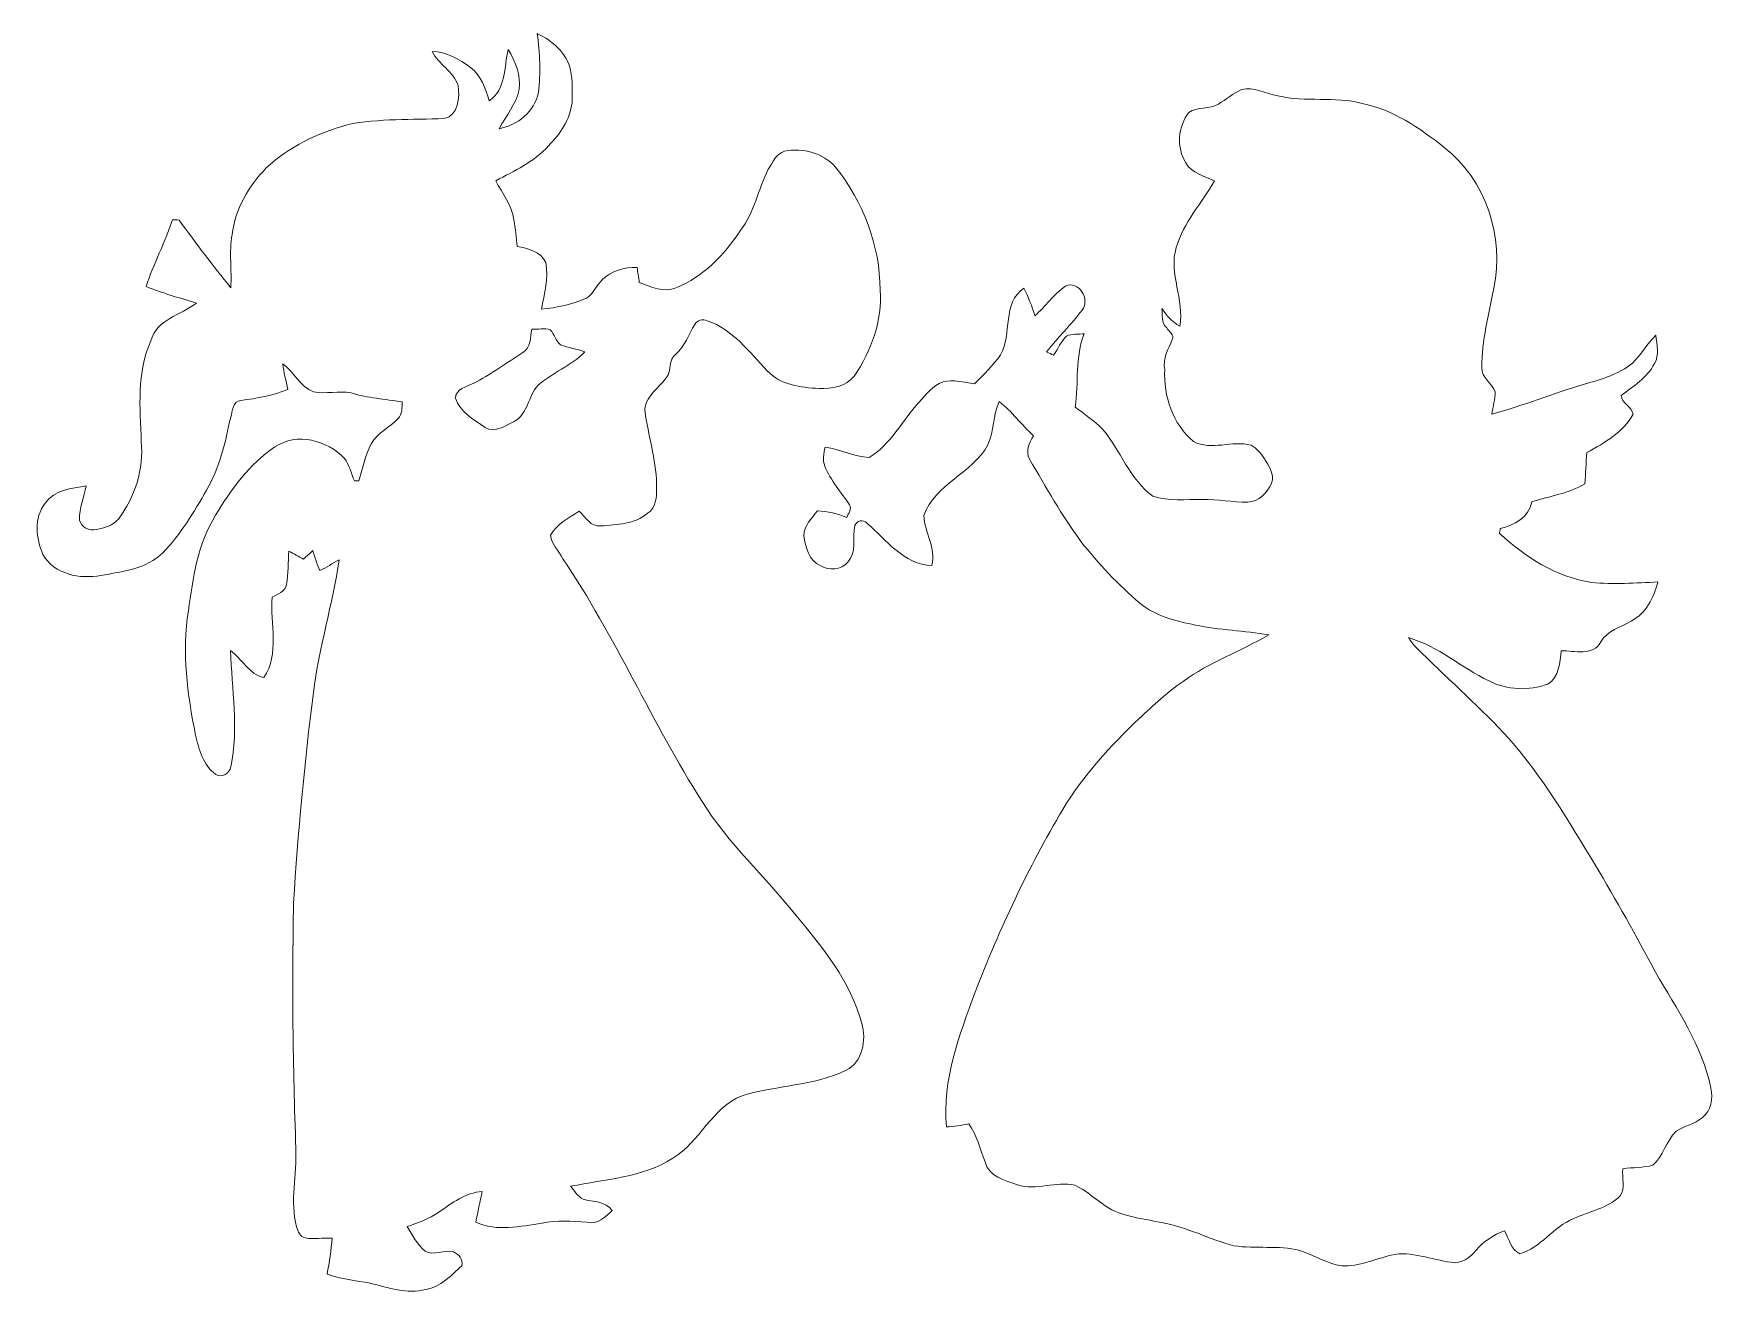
# Model space of a CAD drawing. Header units: centimetres. Extents: x -16.5 to 16.4, y -12.4 to 12.3.
import ezdxf

# ---------------------------------------------------------------- set-up
doc = ezdxf.new("R2010")
doc.units = ezdxf.units.CM
doc.header["$MEASUREMENT"] = 0
doc.layers.add('Layer 1', color=7, linetype='Continuous')

msp = doc.modelspace()

# ---------------------------------------------------------------- linework, layer by layer
at = {"layer": 'Layer 1', "color": 9, "lineweight": 9}
for points, knots in [([(-6.60425, 12.31411), (-6.3058, 12.17194), (-6.02746, 11.931), (-5.9509, 11.59692), (-5.9509, 11.59692), (-5.91104, 11.38737), (-5.91668, 11.17076), (-5.92127, 10.95839), (-5.92127, 10.95839), (-5.96501, 10.63276), (-6.15375, 10.34385), (-6.38482, 10.11772), (-6.38482, 10.11772), (-6.66387, 9.80233), (-7.05228, 9.62312), (-7.41811, 9.43051), (-7.41811, 9.43051), (-7.28828, 9.18179), (-7.10025, 8.95178), (-7.06074, 8.66532), (-7.06074, 8.66532), (-7.03217, 8.49387), (-7.011, 8.32137), (-6.99795, 8.14746), (-6.99795, 8.14746), (-6.79087, 8.10512), (-6.53263, 8.04691), (-6.43738, 7.83207), (-6.43738, 7.83207), (-6.37318, 7.5241), (-6.46808, 7.21859), (-6.52276, 6.91767), (-6.52276, 6.91767), (-6.21584, 6.94554), (-5.90998, 7.01327), (-5.62846, 7.14098), (-5.62846, 7.14098), (-5.50288, 7.22776), (-5.44396, 7.37911), (-5.33742, 7.48494), (-5.33742, 7.48494), (-5.15927, 7.66838), (-4.89998, 7.74811), (-4.64915, 7.73541), (-4.64915, 7.73541), (-4.63469, 7.63769), (-4.62058, 7.53962), (-4.60576, 7.44119), (-4.60576, 7.44119), (-4.37434, 7.36182), (-4.1281, 7.22671), (-3.88186, 7.33712), (-3.88186, 7.33712), (-3.35128, 7.5495), (-2.94383, 7.98165), (-2.63232, 8.44873), (-2.63232, 8.44873), (-2.34904, 8.8008), (-2.2806, 9.26329), (-2.08128, 9.65805), (-2.08128, 9.65805), (-1.99344, 9.78469), (-1.92465, 9.96567), (-1.75955, 10.00977), (-1.75955, 10.00977), (-1.4036, 10.08597), (-1.00496, 9.97555), (-0.76084, 9.69932), (-0.76084, 9.69932), (-0.21897, 9.01952), (0.10806, 8.16368), (0.11053, 7.29056), (0.11053, 7.29056), (0.16062, 6.68943), (-0.06551, 6.09993), (-0.39465, 5.60781), (-0.39465, 5.60781), (-0.56152, 5.40072), (-0.83668, 5.35663), (-1.08645, 5.36333), (-1.08645, 5.36333), (-1.44487, 5.3845), (-1.84386, 5.42859), (-2.10139, 5.71153), (-2.10139, 5.71153), (-2.45346, 6.07736), (-2.77626, 6.51939), (-3.27649, 6.69189), (-3.27649, 6.69189), (-3.36222, 6.72223), (-3.4737, 6.70565), (-3.52097, 6.61993), (-3.52097, 6.61993), (-3.64444, 6.42519), (-3.709, 6.18919), (-3.89209, 6.03573), (-3.89209, 6.03573), (-4.04414, 5.92778), (-3.96229, 5.71329), (-4.07448, 5.58135), (-4.07448, 5.58135), (-4.23111, 5.35169), (-4.56625, 5.16472), (-4.48335, 4.83628), (-4.48335, 4.83628), (-4.40891, 4.36109), (-4.26004, 3.89542), (-4.26604, 3.4093), (-4.26604, 3.4093), (-4.26568, 3.23926), (-4.27697, 3.01948), (-4.44454, 2.92141), (-4.44454, 2.92141), (-4.69572, 2.70304), (-5.04532, 2.69773), (-5.35929, 2.67234), (-5.35929, 2.67234), (-5.55544, 2.64448), (-5.65563, 2.8512), (-5.7851, 2.95986), (-5.7851, 2.95986), (-5.99253, 2.83004), (-6.22113, 2.70939), (-6.34566, 2.4889), (-6.34566, 2.4889), (-6.32732, 2.31216), (-6.18127, 2.18198), (-6.10401, 2.02958), (-6.10401, 2.02958), (-5.07672, 0.51369), (-4.35811, -1.18212), (-3.37668, -2.72552), (-3.37668, -2.72552), (-2.86939, -3.54855), (-2.13914, -4.19484), (-1.5433, -4.94872), (-1.5433, -4.94872), (-1.00884, -5.58408), (-0.46874, -6.25788), (-0.24649, -7.0728), (-0.24649, -7.0728), (-0.15759, -7.39559), (-0.22744, -7.8295), (-0.55587, -7.98826), (-0.55587, -7.98826), (-1.19511, -8.29694), (-1.925, -8.2807), (-2.59422, -8.48955), (-2.59422, -8.48955), (-3.18724, -8.71851), (-3.41514, -9.39302), (-3.94748, -9.7098), (-3.94748, -9.7098), (-4.54579, -10.09752), (-5.27428, -10.11868), (-5.9509, -10.26156), (-5.9509, -10.26156), (-5.87506, -10.34869), (-5.8112, -10.457), (-5.70819, -10.5145), (-5.70819, -10.5145), (-5.50993, -10.56671), (-5.27004, -10.54731), (-5.13846, -10.73428), (-5.13846, -10.73428), (-5.26757, -10.86939), (-5.42809, -11.02003), (-5.63623, -10.96217), (-5.63623, -10.96217), (-5.92762, -10.93995), (-6.22254, -10.92266), (-6.51041, -10.9844), (-6.51041, -10.9844), (-6.93586, -11.04225), (-7.40082, -11.1562), (-7.80828, -10.96253), (-7.80828, -10.96253), (-7.76947, -10.76074), (-7.72326, -10.56212), (-7.68128, -10.36175), (-7.68128, -10.36175), (-8.00936, -10.38432), (-8.27465, -10.59035), (-8.535, -10.7692), (-8.535, -10.7692), (-8.72162, -10.89726), (-8.93752, -10.97452), (-9.14989, -11.04966), (-9.14989, -11.04966), (-9.04512, -11.21758), (-8.95375, -11.40456), (-8.79958, -11.53438), (-8.79958, -11.53438), (-8.62849, -11.62892), (-8.42881, -11.49169), (-8.24819, -11.54708), (-8.24819, -11.54708), (-8.14306, -11.58518), (-8.04958, -11.69948), (-8.08062, -11.81625), (-8.08062, -11.81625), (-8.28629, -12.00781), (-8.49549, -12.23358), (-8.789, -12.27945), (-8.789, -12.27945), (-9.15659, -12.37822), (-9.52137, -12.24276), (-9.87732, -12.16091), (-9.87732, -12.16091), (-10.15848, -12.10517), (-10.44953, -12.08542), (-10.71905, -11.98135), (-10.71905, -11.98135), (-10.67636, -11.7471), (-10.6372, -11.5118), (-10.6245, -11.27438), (-10.6245, -11.27438), (-10.79772, -11.26803), (-10.97552, -11.30331), (-11.14732, -11.27121), (-11.14732, -11.27121), (-11.25068, -11.25322), (-11.29266, -11.1435), (-11.32018, -11.05566), (-11.32018, -11.05566), (-11.44894, -10.55154), (-11.31665, -10.03225), (-11.33112, -9.52214), (-11.33112, -9.52214), (-11.39144, -7.92052), (-11.40838, -6.3175), (-11.37733, -4.71518), (-11.37733, -4.71518), (-11.29478, -3.33829), (-11.16249, -1.96352), (-10.98822, -0.59509), (-10.98822, -0.59509), (-10.88309, 0.28509), (-10.60863, 1.13423), (-10.48727, 2.01089), (-10.48727, 2.01089), (-10.61004, 1.9368), (-10.73139, 1.8606), (-10.86016, 1.79781), (-10.86016, 1.79781), (-10.91625, 1.9241), (-10.9607, 2.05604), (-10.99951, 2.18833), (-10.99951, 2.18833), (-11.06089, 2.13436), (-11.12086, 2.07862), (-11.18119, 2.02323), (-11.18119, 2.02323), (-11.27714, 2.07403), (-11.37133, 2.12766), (-11.46764, 2.17669), (-11.46764, 2.17669), (-11.48846, 1.96079), (-11.4754, 1.7396), (-11.51633, 1.52511), (-11.51633, 1.52511), (-11.5382, 1.38576), (-11.69448, 1.33426), (-11.79961, 1.27781), (-11.79961, 1.27781), (-11.83347, 0.75994), (-11.64826, 0.16585), (-11.95871, -0.29805), (-11.95871, -0.29805), (-12.25504, -0.22644), (-12.38522, 0.0646), (-12.61311, 0.23252), (-12.61311, 0.23252), (-12.58736, -0.52595), (-12.44766, -1.29324), (-12.60606, -2.04677), (-12.60606, -2.04677), (-12.63393, -2.16812), (-12.78103, -2.27925), (-12.89745, -2.19353), (-12.89745, -2.19353), (-13.14898, -2.02173), (-13.23329, -1.70493), (-13.29503, -1.42553), (-13.29503, -1.42553), (-13.45943, -0.62648), (-13.56596, 0.19901), (-13.43791, 1.01111), (-13.43791, 1.01111), (-13.34795, 1.65141), (-13.25411, 2.32168), (-12.90556, 2.88048), (-12.90556, 2.88048), (-12.60394, 3.38989), (-12.24058, 3.88696), (-11.74175, 4.22033), (-11.74175, 4.22033), (-11.31524, 4.51138), (-10.71799, 4.3491), (-10.38144, 3.99561), (-10.38144, 3.99561), (-10.28548, 3.86403), (-10.24738, 3.7021), (-10.18565, 3.55358), (-10.18565, 3.55358), (-10.16307, 3.55394), (-10.11827, 3.55429), (-10.09604, 3.55429), (-10.09604, 3.55429), (-10.03713, 3.80194), (-9.96657, 4.04853), (-9.85827, 4.2796), (-9.85827, 4.2796), (-9.73938, 4.50043), (-9.49491, 4.59744), (-9.33087, 4.7749), (-9.33087, 4.7749), (-9.24408, 4.86098), (-9.25396, 4.98973), (-9.25326, 5.10157), (-9.25326, 5.10157), (-9.58451, 5.15731), (-9.92459, 5.17424), (-10.24597, 5.2769), (-10.24597, 5.2769), (-10.49045, 5.32663), (-10.7448, 5.25043), (-10.98963, 5.29524), (-10.98963, 5.29524), (-11.24998, 5.40708), (-11.36992, 5.68048), (-11.58512, 5.8477), (-11.58512, 5.8477), (-11.57559, 5.67695), (-11.52091, 5.51362), (-11.48704, 5.34711), (-11.48704, 5.34711), (-11.78197, 5.22681), (-12.097, 5.17001), (-12.41168, 5.12944), (-12.41168, 5.12944), (-12.57536, 5.1238), (-12.56831, 4.90966), (-12.60923, 4.80171), (-12.60923, 4.80171), (-12.7133, 4.3117), (-12.82513, 3.81076), (-13.0816, 3.37402), (-13.0816, 3.37402), (-13.32925, 2.94187), (-13.58678, 2.50619), (-13.93709, 2.14776), (-13.93709, 2.14776), (-14.26023, 1.83062), (-14.72801, 1.77629), (-15.1517, 1.70221), (-15.1517, 1.70221), (-15.56092, 1.62741), (-16.06892, 1.71773), (-16.28518, 2.11319), (-16.28518, 2.11319), (-16.42276, 2.42434), (-16.46897, 2.83251), (-16.24283, 3.11508), (-16.24283, 3.11508), (-16.06575, 3.3779), (-15.72249, 3.4093), (-15.4371, 3.45869), (-15.4371, 3.45869), (-15.48437, 3.23538), (-15.57398, 3.01877), (-15.57045, 2.78734), (-15.57045, 2.78734), (-15.54223, 2.64271), (-15.37219, 2.57251), (-15.23707, 2.59932), (-15.23707, 2.59932), (-15.0822, 2.63142), (-14.91075, 2.67728), (-14.80809, 2.80746), (-14.80809, 2.80746), (-14.47895, 3.23644), (-14.31456, 3.78712), (-14.35901, 4.32687), (-14.35901, 4.32687), (-14.38723, 4.98727), (-14.45108, 5.67554), (-14.17204, 6.29714), (-14.17204, 6.29714), (-14.0595, 6.71624), (-13.58607, 6.80267), (-13.27669, 7.03409), (-13.27669, 7.03409), (-13.6083, 7.13745), (-13.94414, 7.23059), (-14.26623, 7.36217), (-14.26623, 7.36217), (-14.11841, 7.80597), (-13.89511, 8.22083), (-13.75117, 8.66639), (-13.75117, 8.66639), (-13.70637, 8.66532), (-13.66121, 8.66462), (-13.61641, 8.66321), (-13.61641, 8.66321), (-13.29574, 8.20884), (-12.95284, 7.77034), (-12.60676, 7.33501), (-12.60676, 7.33501), (-12.58595, 7.68285), (-12.64063, 8.03421), (-12.58136, 8.37958), (-12.58136, 8.37958), (-12.51963, 8.87594), (-12.25857, 9.33032), (-11.91144, 9.68239), (-11.91144, 9.68239), (-11.47082, 10.10113), (-10.90461, 10.36149), (-10.32676, 10.53047), (-10.32676, 10.53047), (-9.70093, 10.655), (-9.05958, 10.62396), (-8.42564, 10.64899), (-8.42564, 10.64899), (-8.148, 10.70651), (-8.12084, 11.07198), (-8.15471, 11.30058), (-8.15471, 11.30058), (-8.24925, 11.57328), (-8.53571, 11.71263), (-8.66588, 11.96486), (-8.66588, 11.96486), (-8.38472, 11.96275), (-8.12789, 11.81423), (-7.90917, 11.64948), (-7.90917, 11.64948), (-7.69609, 11.49496), (-7.62025, 11.23461), (-7.54652, 10.99614), (-7.54652, 10.99614), (-7.21596, 11.21733), (-7.25442, 11.65901), (-7.17469, 12.00437), (-7.17469, 12.00437), (-7.03217, 11.76978), (-6.92351, 11.49884), (-6.95879, 11.21874), (-6.95879, 11.21874), (-7.02194, 10.93369), (-7.20926, 10.6998), (-7.35108, 10.4518), (-7.35108, 10.4518), (-6.98913, 10.51742), (-6.65646, 10.78941), (-6.58202, 11.15912), (-6.58202, 11.15912), (-6.53369, 11.54294), (-6.55133, 11.9317), (-6.60425, 12.31411), (-6.60425, 12.31411), (-6.60425, 12.31411), (-6.60425, 12.31411), (-6.60425, 12.31411)], [0, 0, 0, 0, 0.00854701, 0.00854701, 0.00854701, 0.00854701, 0.01709402, 0.01709402, 0.01709402, 0.01709402, 0.02564103, 0.02564103, 0.02564103, 0.02564103, 0.03418803, 0.03418803, 0.03418803, 0.03418803, 0.04273504, 0.04273504, 0.04273504, 0.04273504, 0.05128205, 0.05128205, 0.05128205, 0.05128205, 0.05982906, 0.05982906, 0.05982906, 0.05982906, 0.06837607, 0.06837607, 0.06837607, 0.06837607, 0.07692308, 0.07692308, 0.07692308, 0.07692308, 0.08547009, 0.08547009, 0.08547009, 0.08547009, 0.09401709, 0.09401709, 0.09401709, 0.09401709, 0.1025641, 0.1025641, 0.1025641, 0.1025641, 0.11111111, 0.11111111, 0.11111111, 0.11111111, 0.11965812, 0.11965812, 0.11965812, 0.11965812, 0.12820513, 0.12820513, 0.12820513, 0.12820513, 0.13675214, 0.13675214, 0.13675214, 0.13675214, 0.14529915, 0.14529915, 0.14529915, 0.14529915, 0.15384615, 0.15384615, 0.15384615, 0.15384615, 0.16239316, 0.16239316, 0.16239316, 0.16239316, 0.17094017, 0.17094017, 0.17094017, 0.17094017, 0.17948718, 0.17948718, 0.17948718, 0.17948718, 0.18803419, 0.18803419, 0.18803419, 0.18803419, 0.1965812, 0.1965812, 0.1965812, 0.1965812, 0.20512821, 0.20512821, 0.20512821, 0.20512821, 0.21367521, 0.21367521, 0.21367521, 0.21367521, 0.22222222, 0.22222222, 0.22222222, 0.22222222, 0.23076923, 0.23076923, 0.23076923, 0.23076923, 0.23931624, 0.23931624, 0.23931624, 0.23931624, 0.24786325, 0.24786325, 0.24786325, 0.24786325, 0.25641026, 0.25641026, 0.25641026, 0.25641026, 0.26495726, 0.26495726, 0.26495726, 0.26495726, 0.27350427, 0.27350427, 0.27350427, 0.27350427, 0.28205128, 0.28205128, 0.28205128, 0.28205128, 0.29059829, 0.29059829, 0.29059829, 0.29059829, 0.2991453, 0.2991453, 0.2991453, 0.2991453, 0.30769231, 0.30769231, 0.30769231, 0.30769231, 0.31623932, 0.31623932, 0.31623932, 0.31623932, 0.32478632, 0.32478632, 0.32478632, 0.32478632, 0.33333333, 0.33333333, 0.33333333, 0.33333333, 0.34188034, 0.34188034, 0.34188034, 0.34188034, 0.35042735, 0.35042735, 0.35042735, 0.35042735, 0.35897436, 0.35897436, 0.35897436, 0.35897436, 0.36752137, 0.36752137, 0.36752137, 0.36752137, 0.37606838, 0.37606838, 0.37606838, 0.37606838, 0.38461538, 0.38461538, 0.38461538, 0.38461538, 0.39316239, 0.39316239, 0.39316239, 0.39316239, 0.4017094, 0.4017094, 0.4017094, 0.4017094, 0.41025641, 0.41025641, 0.41025641, 0.41025641, 0.41880342, 0.41880342, 0.41880342, 0.41880342, 0.42735043, 0.42735043, 0.42735043, 0.42735043, 0.43589744, 0.43589744, 0.43589744, 0.43589744, 0.44444444, 0.44444444, 0.44444444, 0.44444444, 0.45299145, 0.45299145, 0.45299145, 0.45299145, 0.46153846, 0.46153846, 0.46153846, 0.46153846, 0.47008547, 0.47008547, 0.47008547, 0.47008547, 0.47863248, 0.47863248, 0.47863248, 0.47863248, 0.48717949, 0.48717949, 0.48717949, 0.48717949, 0.4957265, 0.4957265, 0.4957265, 0.4957265, 0.5042735, 0.5042735, 0.5042735, 0.5042735, 0.51282051, 0.51282051, 0.51282051, 0.51282051, 0.52136752, 0.52136752, 0.52136752, 0.52136752, 0.52991453, 0.52991453, 0.52991453, 0.52991453, 0.53846154, 0.53846154, 0.53846154, 0.53846154, 0.54700855, 0.54700855, 0.54700855, 0.54700855, 0.55555556, 0.55555556, 0.55555556, 0.55555556, 0.56410256, 0.56410256, 0.56410256, 0.56410256, 0.57264957, 0.57264957, 0.57264957, 0.57264957, 0.58119658, 0.58119658, 0.58119658, 0.58119658, 0.58974359, 0.58974359, 0.58974359, 0.58974359, 0.5982906, 0.5982906, 0.5982906, 0.5982906, 0.60683761, 0.60683761, 0.60683761, 0.60683761, 0.61538462, 0.61538462, 0.61538462, 0.61538462, 0.62393162, 0.62393162, 0.62393162, 0.62393162, 0.63247863, 0.63247863, 0.63247863, 0.63247863, 0.64102564, 0.64102564, 0.64102564, 0.64102564, 0.64957265, 0.64957265, 0.64957265, 0.64957265, 0.65811966, 0.65811966, 0.65811966, 0.65811966, 0.66666667, 0.66666667, 0.66666667, 0.66666667, 0.67521368, 0.67521368, 0.67521368, 0.67521368, 0.68376068, 0.68376068, 0.68376068, 0.68376068, 0.69230769, 0.69230769, 0.69230769, 0.69230769, 0.7008547, 0.7008547, 0.7008547, 0.7008547, 0.70940171, 0.70940171, 0.70940171, 0.70940171, 0.71794872, 0.71794872, 0.71794872, 0.71794872, 0.72649573, 0.72649573, 0.72649573, 0.72649573, 0.73504274, 0.73504274, 0.73504274, 0.73504274, 0.74358974, 0.74358974, 0.74358974, 0.74358974, 0.75213675, 0.75213675, 0.75213675, 0.75213675, 0.76068376, 0.76068376, 0.76068376, 0.76068376, 0.76923077, 0.76923077, 0.76923077, 0.76923077, 0.77777778, 0.77777778, 0.77777778, 0.77777778, 0.78632479, 0.78632479, 0.78632479, 0.78632479, 0.79487179, 0.79487179, 0.79487179, 0.79487179, 0.8034188, 0.8034188, 0.8034188, 0.8034188, 0.81196581, 0.81196581, 0.81196581, 0.81196581, 0.82051282, 0.82051282, 0.82051282, 0.82051282, 0.82905983, 0.82905983, 0.82905983, 0.82905983, 0.83760684, 0.83760684, 0.83760684, 0.83760684, 0.84615385, 0.84615385, 0.84615385, 0.84615385, 0.85470085, 0.85470085, 0.85470085, 0.85470085, 0.86324786, 0.86324786, 0.86324786, 0.86324786, 0.87179487, 0.87179487, 0.87179487, 0.87179487, 0.88034188, 0.88034188, 0.88034188, 0.88034188, 0.88888889, 0.88888889, 0.88888889, 0.88888889, 0.8974359, 0.8974359, 0.8974359, 0.8974359, 0.90598291, 0.90598291, 0.90598291, 0.90598291, 0.91452991, 0.91452991, 0.91452991, 0.91452991, 0.92307692, 0.92307692, 0.92307692, 0.92307692, 0.93162393, 0.93162393, 0.93162393, 0.93162393, 0.94017094, 0.94017094, 0.94017094, 0.94017094, 0.94871795, 0.94871795, 0.94871795, 0.94871795, 0.95726496, 0.95726496, 0.95726496, 0.95726496, 0.96581197, 0.96581197, 0.96581197, 0.96581197, 0.97435897, 0.97435897, 0.97435897, 0.97435897, 0.98290598, 0.98290598, 0.98290598, 0.98290598, 1, 1, 1, 1]), ([(7.18548, 11.22156), (7.43137, 11.2706), (7.66385, 11.1443), (7.89987, 11.09703), (7.89987, 11.09703), (8.44032, 10.96192), (9.01181, 11.09456), (9.55192, 10.94604), (9.55192, 10.94604), (10.16046, 10.82398), (10.68223, 10.46168), (11.16024, 10.08385), (11.16024, 10.08385), (11.9741, 9.45238), (12.34028, 8.32878), (12.13144, 7.33077), (12.13144, 7.33077), (12.03195, 6.81501), (11.89649, 6.30102), (11.89331, 5.7722), (11.89331, 5.7722), (11.89261, 5.57571), (12.08699, 5.47023), (12.15507, 5.30266), (12.15507, 5.30266), (12.16248, 5.15377), (12.11239, 5.00667), (12.08875, 4.86027), (12.08875, 4.86027), (12.70541, 5.02431), (13.29525, 5.27232), (13.90803, 5.44905), (13.90803, 5.44905), (14.23505, 5.5436), (14.57513, 5.63779), (14.84536, 5.85687), (14.84536, 5.85687), (15.0161, 6.02514), (15.13181, 6.24104), (15.30573, 6.40756), (15.30573, 6.40756), (15.31702, 6.22376), (15.38017, 6.01703), (15.27504, 5.85017), (15.27504, 5.85017), (15.13252, 5.57288), (14.86405, 5.40708), (14.62381, 5.22751), (14.62381, 5.22751), (14.63193, 5.07757), (14.82666, 5.01019), (14.86053, 4.86379), (14.86053, 4.86379), (14.66615, 4.50114), (14.29432, 4.30183), (13.95001, 4.10709), (13.95001, 4.10709), (13.93837, 3.9046), (13.92708, 3.7021), (13.91438, 3.49926), (13.91438, 3.49926), (13.59829, 3.30029), (13.22152, 3.26148), (12.87721, 3.14189), (12.87721, 3.14189), (12.81583, 2.83286), (12.53078, 2.68963), (12.25456, 2.61977), (12.25456, 2.61977), (12.25103, 2.59578), (12.24397, 2.54817), (12.24045, 2.52418), (12.24045, 2.52418), (12.74562, 2.06416), (13.3524, 1.66693), (14.04102, 1.56603), (14.04102, 1.56603), (14.47388, 1.52053), (14.90992, 1.55545), (15.34348, 1.57484), (15.34348, 1.57484), (15.2641, 1.27288), (15.11029, 0.95219), (14.81749, 0.80862), (14.81749, 0.80862), (14.61182, 0.68338), (14.3497, 0.62517), (14.22623, 0.40045), (14.22623, 0.40045), (14.07172, 0.11328), (13.70694, 0.22935), (13.45224, 0.229), (13.45224, 0.229), (13.42084, -0.00595), (13.41414, -0.2843), (13.18907, -0.42541), (13.18907, -0.42541), (12.82006, -0.56229), (12.38791, -0.545), (12.03583, -0.36402), (12.03583, -0.36402), (11.49785, -0.10579), (11.0403, 0.31966), (10.45785, 0.4837), (10.45785, 0.4837), (10.52912, 0.37258), (10.62084, 0.27662), (10.71539, 0.18455), (10.71539, 0.18455), (11.28512, -0.37425), (11.88555, -0.90272), (12.42424, -1.49291), (12.42424, -1.49291), (13.09099, -2.24151), (13.59688, -3.11216), (14.11511, -3.96518), (14.11511, -3.96518), (14.52821, -4.65451), (14.91944, -5.35654), (15.29621, -6.06597), (15.29621, -6.06597), (15.71425, -6.78917), (16.21096, -7.50425), (16.38135, -8.3361), (16.38135, -8.3361), (16.43074, -8.54318), (16.38735, -8.78164), (16.21308, -8.91747), (16.21308, -8.91747), (16.06526, -9.04764), (15.85995, -9.07481), (15.70014, -9.18381), (15.70014, -9.18381), (15.50293, -9.37185), (15.44861, -9.67065), (15.2447, -9.85022), (15.2447, -9.85022), (15.05314, -9.89573), (14.85347, -9.89008), (14.65909, -9.9183), (14.65909, -9.9183), (14.63193, -10.08834), (14.7113, -10.29437), (14.60406, -10.44747), (14.60406, -10.44747), (14.35394, -10.69583), (13.9934, -10.75262), (13.68507, -10.89797), (13.68507, -10.89797), (13.29313, -11.05495), (13.04866, -11.46806), (12.63662, -11.5813), (12.63662, -11.5813), (12.4634, -11.50757), (12.432, -11.28214), (12.33605, -11.13503), (12.33605, -11.13503), (12.12403, -11.21018), (11.93177, -11.34), (11.78572, -11.5111), (11.78572, -11.5111), (11.66224, -11.6508), (11.50138, -11.79191), (11.29571, -11.74957), (11.29571, -11.74957), (10.90624, -11.70054), (10.51677, -11.52097), (10.11848, -11.60705), (10.11848, -11.60705), (9.80098, -11.69207), (9.48983, -11.83354), (9.15363, -11.81625), (9.15363, -11.81625), (8.85731, -11.7845), (8.61071, -11.60176), (8.32989, -11.51921), (8.32989, -11.51921), (7.90762, -11.40985), (7.46629, -11.49275), (7.03908, -11.42431), (7.03908, -11.42431), (6.55754, -11.30155), (6.11445, -11.05178), (5.62056, -10.97311), (5.62056, -10.97311), (5.22404, -10.88174), (4.78024, -10.85952), (4.45216, -10.59387), (4.45216, -10.59387), (4.27577, -10.47816), (4.12161, -10.32153), (3.92476, -10.24145), (3.92476, -10.24145), (3.55293, -10.15149), (3.16981, -10.35398), (2.80187, -10.23051), (2.80187, -10.23051), (2.55739, -10.15537), (2.23601, -10.06577), (2.16651, -9.78178), (2.16651, -9.78178), (2.06491, -9.53166), (2.00424, -9.26179), (1.84796, -9.03777), (1.84796, -9.03777), (1.70296, -9.06776), (1.55621, -9.09422), (1.40769, -9.09845), (1.40769, -9.09845), (1.32338, -8.18263), (1.66486, -7.30281), (1.96966, -6.45755), (1.96966, -6.45755), (2.44803, -5.22354), (3.01283, -4.02198), (3.68699, -2.88215), (3.68699, -2.88215), (4.08915, -2.21399), (4.62149, -1.63437), (5.18523, -1.09957), (5.18523, -1.09957), (5.45793, -0.84169), (5.7338, -0.58557), (6.04319, -0.37179), (6.04319, -0.37179), (6.56142, 0.00322), (7.17137, 0.21876), (7.72171, 0.53803), (7.72171, 0.53803), (7.2451, 0.62234), (6.75862, 0.62869), (6.28519, 0.73066), (6.28519, 0.73066), (5.90243, 0.8065), (5.5045, 0.90069), (5.20005, 1.15999), (5.20005, 1.15999), (4.77178, 1.5177), (4.39184, 1.93116), (4.0433, 2.36543), (4.0433, 2.36543), (3.67429, 2.88084), (3.35396, 3.42976), (3.03858, 3.97868), (3.03858, 3.97868), (2.94545, 4.13143), (3.03858, 4.30218), (3.11337, 4.43941), (3.11337, 4.43941), (2.8763, 4.64966), (2.69533, 4.91813), (2.43886, 5.10616), (2.43886, 5.10616), (2.32138, 4.83628), (2.34043, 4.52866), (2.2219, 4.25949), (2.2219, 4.25949), (1.91216, 3.70246), (1.19038, 3.49396), (0.96777, 2.87449), (0.96777, 2.87449), (0.98153, 2.54323), (1.2126, 2.23455), (1.123, 1.89659), (1.123, 1.89659), (0.57584, 1.91423), (0.23082, 2.39965), (-0.14771, 2.72738), (-0.14771, 2.72738), (-0.22003, 2.80711), (-0.34738, 2.775), (-0.38336, 2.67764), (-0.38336, 2.67764), (-0.43699, 2.44586), (-0.34068, 2.15553), (-0.52377, 1.96361), (-0.52377, 1.96361), (-0.65077, 1.80874), (-0.88713, 1.78934), (-1.05294, 1.89271), (-1.05294, 1.89271), (-1.28683, 1.98619), (-1.35491, 2.25818), (-1.38278, 2.48079), (-1.38278, 2.48079), (-1.38314, 2.67905), (-1.22368, 2.81945), (-1.11749, 2.97009), (-1.11749, 2.97009), (-0.91923, 2.95915), (-0.72556, 2.91187), (-0.5407, 2.84027), (-0.5407, 2.84027), (-0.51213, 2.91823), (-0.43064, 3.00643), (-0.49237, 3.08792), (-0.49237, 3.08792), (-0.65465, 3.33592), (-0.85997, 3.56276), (-0.9718, 3.84074), (-0.9718, 3.84074), (-1.0233, 3.96069), (-0.99438, 4.09157), (-0.96615, 4.21292), (-0.96615, 4.21292), (-0.67158, 4.17518), (-0.40277, 4.02631), (-0.10432, 4.01184), (-0.10432, 4.01184), (0.32254, 4.26761), (0.54303, 4.73079), (0.86653, 5.08993), (0.86653, 5.08993), (1.00834, 5.23951), (1.14028, 5.42366), (1.34242, 5.49492), (1.34242, 5.49492), (1.54633, 5.54606), (1.75376, 5.48046), (1.95661, 5.45435), (1.95661, 5.45435), (2.14076, 5.6318), (2.31891, 5.81736), (2.47131, 6.02303), (2.47131, 6.02303), (2.69568, 6.43013), (2.49812, 7.03691), (2.92604, 7.33148), (2.92604, 7.33148), (3.01071, 7.15544), (3.09009, 6.97517), (3.13877, 6.78503), (3.13877, 6.78503), (3.34973, 6.96812), (3.50777, 7.21048), (3.74131, 7.3657), (3.74131, 7.3657), (3.99214, 7.49799), (4.23802, 7.10147), (4.06516, 6.89862), (4.06516, 6.89862), (3.85174, 6.61076), (3.5875, 6.36487), (3.3716, 6.07841), (3.3716, 6.07841), (3.41676, 6.0576), (3.46191, 6.03643), (3.50742, 6.01527), (3.50742, 6.01527), (3.59703, 6.13733), (3.64853, 6.28867), (3.76142, 6.39168), (3.76142, 6.39168), (3.87114, 6.43507), (3.99249, 6.42449), (4.10892, 6.43507), (4.10892, 6.43507), (3.92264, 5.97717), (4.00131, 5.47799), (3.93323, 4.99891), (3.93323, 4.99891), (4.10961, 4.86239), (4.29764, 4.73786), (4.45604, 4.57946), (4.45604, 4.57946), (4.82081, 4.16283), (4.99297, 3.58286), (5.45476, 3.25196), (5.45476, 3.25196), (5.76449, 3.15212), (6.10563, 3.19622), (6.42631, 3.18846), (6.42631, 3.18846), (6.72229, 3.20363), (7.01439, 3.12884), (7.31037, 3.13978), (7.31037, 3.13978), (7.52521, 3.14119), (7.69842, 3.32216), (7.77497, 3.51054), (7.77497, 3.51054), (7.84412, 3.68023), (7.72241, 3.84851), (7.64162, 3.98856), (7.64162, 3.98856), (7.56401, 4.08522), (7.49169, 4.19952), (7.37528, 4.25208), (7.37528, 4.25208), (7.00486, 4.35439), (6.59952, 4.13743), (6.24886, 4.32687), (6.24886, 4.32687), (5.83893, 4.66977), (5.65725, 5.21376), (5.68441, 5.73798), (5.68441, 5.73798), (5.6449, 5.95141), (5.75285, 6.13627), (5.83364, 6.32148), (5.83364, 6.32148), (5.88021, 6.41673), (5.76097, 6.47952), (5.72357, 6.55219), (5.72357, 6.55219), (5.61209, 6.64886), (5.63749, 6.8002), (5.63079, 6.93214), (5.63079, 6.93214), (5.71899, 6.79208), (5.82905, 6.66438), (5.97757, 6.58571), (5.97757, 6.58571), (6.08094, 7.09935), (5.75215, 7.61159), (5.91125, 8.12488), (5.91125, 8.12488), (6.04848, 8.61559), (6.41255, 8.99553), (6.65879, 9.43121), (6.65879, 9.43121), (6.457, 9.5201), (6.21958, 9.58291), (6.09505, 9.78152), (6.09505, 9.78152), (5.91196, 10.07891), (5.94053, 10.49731), (6.15784, 10.76965), (6.15784, 10.76965), (6.32576, 10.88572), (6.56036, 10.82786), (6.73499, 10.9344), (6.73499, 10.9344), (6.88774, 11.02612), (7.02603, 11.14113), (7.18548, 11.22156)], [0, 0, 0, 0, 0.00909091, 0.00909091, 0.00909091, 0.00909091, 0.01818182, 0.01818182, 0.01818182, 0.01818182, 0.02727273, 0.02727273, 0.02727273, 0.02727273, 0.03636364, 0.03636364, 0.03636364, 0.03636364, 0.04545455, 0.04545455, 0.04545455, 0.04545455, 0.05454545, 0.05454545, 0.05454545, 0.05454545, 0.06363636, 0.06363636, 0.06363636, 0.06363636, 0.07272727, 0.07272727, 0.07272727, 0.07272727, 0.08181818, 0.08181818, 0.08181818, 0.08181818, 0.09090909, 0.09090909, 0.09090909, 0.09090909, 0.1, 0.1, 0.1, 0.1, 0.10909091, 0.10909091, 0.10909091, 0.10909091, 0.11818182, 0.11818182, 0.11818182, 0.11818182, 0.12727273, 0.12727273, 0.12727273, 0.12727273, 0.13636364, 0.13636364, 0.13636364, 0.13636364, 0.14545455, 0.14545455, 0.14545455, 0.14545455, 0.15454545, 0.15454545, 0.15454545, 0.15454545, 0.16363636, 0.16363636, 0.16363636, 0.16363636, 0.17272727, 0.17272727, 0.17272727, 0.17272727, 0.18181818, 0.18181818, 0.18181818, 0.18181818, 0.19090909, 0.19090909, 0.19090909, 0.19090909, 0.2, 0.2, 0.2, 0.2, 0.20909091, 0.20909091, 0.20909091, 0.20909091, 0.21818182, 0.21818182, 0.21818182, 0.21818182, 0.22727273, 0.22727273, 0.22727273, 0.22727273, 0.23636364, 0.23636364, 0.23636364, 0.23636364, 0.24545455, 0.24545455, 0.24545455, 0.24545455, 0.25454545, 0.25454545, 0.25454545, 0.25454545, 0.26363636, 0.26363636, 0.26363636, 0.26363636, 0.27272727, 0.27272727, 0.27272727, 0.27272727, 0.28181818, 0.28181818, 0.28181818, 0.28181818, 0.29090909, 0.29090909, 0.29090909, 0.29090909, 0.3, 0.3, 0.3, 0.3, 0.30909091, 0.30909091, 0.30909091, 0.30909091, 0.31818182, 0.31818182, 0.31818182, 0.31818182, 0.32727273, 0.32727273, 0.32727273, 0.32727273, 0.33636364, 0.33636364, 0.33636364, 0.33636364, 0.34545455, 0.34545455, 0.34545455, 0.34545455, 0.35454545, 0.35454545, 0.35454545, 0.35454545, 0.36363636, 0.36363636, 0.36363636, 0.36363636, 0.37272727, 0.37272727, 0.37272727, 0.37272727, 0.38181818, 0.38181818, 0.38181818, 0.38181818, 0.39090909, 0.39090909, 0.39090909, 0.39090909, 0.4, 0.4, 0.4, 0.4, 0.40909091, 0.40909091, 0.40909091, 0.40909091, 0.41818182, 0.41818182, 0.41818182, 0.41818182, 0.42727273, 0.42727273, 0.42727273, 0.42727273, 0.43636364, 0.43636364, 0.43636364, 0.43636364, 0.44545455, 0.44545455, 0.44545455, 0.44545455, 0.45454545, 0.45454545, 0.45454545, 0.45454545, 0.46363636, 0.46363636, 0.46363636, 0.46363636, 0.47272727, 0.47272727, 0.47272727, 0.47272727, 0.48181818, 0.48181818, 0.48181818, 0.48181818, 0.49090909, 0.49090909, 0.49090909, 0.49090909, 0.5, 0.5, 0.5, 0.5, 0.50909091, 0.50909091, 0.50909091, 0.50909091, 0.51818182, 0.51818182, 0.51818182, 0.51818182, 0.52727273, 0.52727273, 0.52727273, 0.52727273, 0.53636364, 0.53636364, 0.53636364, 0.53636364, 0.54545455, 0.54545455, 0.54545455, 0.54545455, 0.55454545, 0.55454545, 0.55454545, 0.55454545, 0.56363636, 0.56363636, 0.56363636, 0.56363636, 0.57272727, 0.57272727, 0.57272727, 0.57272727, 0.58181818, 0.58181818, 0.58181818, 0.58181818, 0.59090909, 0.59090909, 0.59090909, 0.59090909, 0.6, 0.6, 0.6, 0.6, 0.60909091, 0.60909091, 0.60909091, 0.60909091, 0.61818182, 0.61818182, 0.61818182, 0.61818182, 0.62727273, 0.62727273, 0.62727273, 0.62727273, 0.63636364, 0.63636364, 0.63636364, 0.63636364, 0.64545455, 0.64545455, 0.64545455, 0.64545455, 0.65454545, 0.65454545, 0.65454545, 0.65454545, 0.66363636, 0.66363636, 0.66363636, 0.66363636, 0.67272727, 0.67272727, 0.67272727, 0.67272727, 0.68181818, 0.68181818, 0.68181818, 0.68181818, 0.69090909, 0.69090909, 0.69090909, 0.69090909, 0.7, 0.7, 0.7, 0.7, 0.70909091, 0.70909091, 0.70909091, 0.70909091, 0.71818182, 0.71818182, 0.71818182, 0.71818182, 0.72727273, 0.72727273, 0.72727273, 0.72727273, 0.73636364, 0.73636364, 0.73636364, 0.73636364, 0.74545455, 0.74545455, 0.74545455, 0.74545455, 0.75454545, 0.75454545, 0.75454545, 0.75454545, 0.76363636, 0.76363636, 0.76363636, 0.76363636, 0.77272727, 0.77272727, 0.77272727, 0.77272727, 0.78181818, 0.78181818, 0.78181818, 0.78181818, 0.79090909, 0.79090909, 0.79090909, 0.79090909, 0.8, 0.8, 0.8, 0.8, 0.80909091, 0.80909091, 0.80909091, 0.80909091, 0.81818182, 0.81818182, 0.81818182, 0.81818182, 0.82727273, 0.82727273, 0.82727273, 0.82727273, 0.83636364, 0.83636364, 0.83636364, 0.83636364, 0.84545455, 0.84545455, 0.84545455, 0.84545455, 0.85454545, 0.85454545, 0.85454545, 0.85454545, 0.86363636, 0.86363636, 0.86363636, 0.86363636, 0.87272727, 0.87272727, 0.87272727, 0.87272727, 0.88181818, 0.88181818, 0.88181818, 0.88181818, 0.89090909, 0.89090909, 0.89090909, 0.89090909, 0.9, 0.9, 0.9, 0.9, 0.90909091, 0.90909091, 0.90909091, 0.90909091, 0.91818182, 0.91818182, 0.91818182, 0.91818182, 0.92727273, 0.92727273, 0.92727273, 0.92727273, 0.93636364, 0.93636364, 0.93636364, 0.93636364, 0.94545455, 0.94545455, 0.94545455, 0.94545455, 0.95454545, 0.95454545, 0.95454545, 0.95454545, 0.96363636, 0.96363636, 0.96363636, 0.96363636, 0.97272727, 0.97272727, 0.97272727, 0.97272727, 0.98181818, 0.98181818, 0.98181818, 0.98181818, 1, 1, 1, 1]), ([(-6.71149, 6.52433), (-6.7443, 6.36558), (-6.72984, 6.16626), (-6.88506, 6.06924), (-6.88506, 6.06924), (-7.20644, 5.86251), (-7.51865, 5.63709), (-7.85908, 5.46211), (-7.85908, 5.46211), (-7.98855, 5.39931), (-8.20127, 5.35557), (-8.20798, 5.17354), (-8.20798, 5.17354), (-8.11837, 4.89978), (-7.84779, 4.75091), (-7.62448, 4.59816), (-7.62448, 4.59816), (-7.43398, 4.48562), (-7.22196, 4.63449), (-7.05474, 4.71916), (-7.05474, 4.71916), (-6.78804, 4.8652), (-6.78381, 5.21092), (-6.5919, 5.42119), (-6.5919, 5.42119), (-6.31074, 5.67413), (-5.93961, 5.80995), (-5.67291, 6.07983), (-5.67291, 6.07983), (-5.82743, 6.14191), (-5.99676, 6.15744), (-6.15022, 6.22023), (-6.15022, 6.22023), (-6.24618, 6.29361), (-6.26699, 6.42625), (-6.3506, 6.51021), (-6.3506, 6.51021), (-6.46278, 6.56137), (-6.59508, 6.51304), (-6.71149, 6.52433)], [0, 0, 0, 0, 0.09090909, 0.09090909, 0.09090909, 0.09090909, 0.18181818, 0.18181818, 0.18181818, 0.18181818, 0.27272727, 0.27272727, 0.27272727, 0.27272727, 0.36363636, 0.36363636, 0.36363636, 0.36363636, 0.45454545, 0.45454545, 0.45454545, 0.45454545, 0.54545455, 0.54545455, 0.54545455, 0.54545455, 0.63636364, 0.63636364, 0.63636364, 0.63636364, 0.72727273, 0.72727273, 0.72727273, 0.72727273, 0.81818182, 0.81818182, 0.81818182, 0.81818182, 1, 1, 1, 1])]:
    msp.add_open_spline(points, degree=3, knots=knots, dxfattribs=at)

doc.saveas('drawing.dxf')
